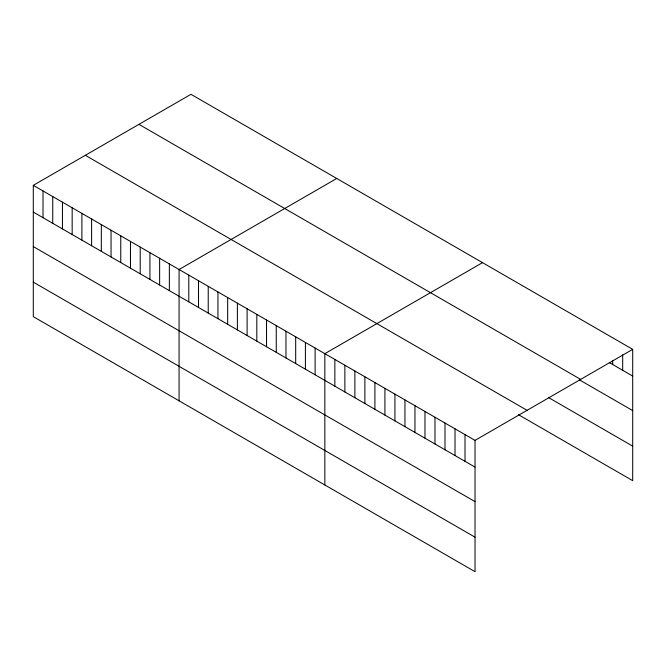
<?xml version="1.0" encoding="UTF-8"?>
<svg xmlns="http://www.w3.org/2000/svg" width="666" height="666" viewBox="0 0 666 666"><rect width="100%" height="100%" fill="white"/><g stroke="black" fill="none" stroke-linecap="round" stroke-linejoin="round"><path stroke-width="1" d="M33.3 185.339L475.033 440.376L475.033 571.686L33.3 316.65L33.3 185.339L190.967 94.314L632.7 349.35L632.7 480.661L518.389 414.66M336.738 178.471L179.071 269.505L179.071 400.815M482.509 262.637L324.841 353.663L324.841 484.973M475.033 440.376L632.7 349.35M609.34 362.595L632.7 376.082M138.936 124.351L580.669 379.387M579.295 379.762L632.7 410.597M548.426 397.494L632.7 446.145M85.331 155.303L527.064 410.331M33.3 212.079L475.033 467.107M33.3 246.587L475.033 501.623M33.3 282.143L475.033 537.179M622.685 354.878L622.685 370.304M612.678 360.406L612.678 364.518M465.018 434.59L465.018 461.33M455.011 428.812L455.011 455.552M444.996 423.035L444.996 449.766M434.981 417.249L434.981 443.989M424.975 411.471L424.975 438.203M414.96 405.686L414.96 432.425M404.945 399.908L404.945 426.648M394.93 394.13L394.93 420.862M384.923 388.345L384.923 415.085M374.908 382.567L374.908 409.307M364.893 376.79L364.893 403.521M354.886 371.004L354.886 397.744M344.871 365.226L344.871 391.958M334.856 359.44L334.856 386.18M315.126 348.052L315.126 374.791M305.411 342.441L305.411 369.18M295.687 336.83L295.687 363.569M285.972 331.218L285.972 357.958M276.257 325.607L276.257 352.347M266.533 319.996L266.533 346.736M256.818 314.385L256.818 341.125M247.103 308.774L247.103 335.514M237.379 303.163L237.379 329.903M227.664 297.552L227.664 324.292M217.949 291.941L217.949 318.681M208.225 286.33L208.225 313.07M198.51 280.727L198.51 307.459M188.794 275.116L188.794 301.848M169.355 263.894L169.355 290.626M159.632 258.283L159.632 285.015M149.917 252.672L149.917 279.404M140.201 247.061L140.201 273.793M130.478 241.45L130.478 268.182M120.762 235.839L120.762 262.57M111.047 230.228L111.047 256.959M101.324 224.617L101.324 251.357M91.608 219.006L91.608 245.746M81.893 213.395L81.893 240.135M72.169 207.784L72.169 234.524M62.454 202.173L62.454 228.913M52.739 196.562L52.739 223.301M43.015 190.951L43.015 217.69"/></g></svg>
